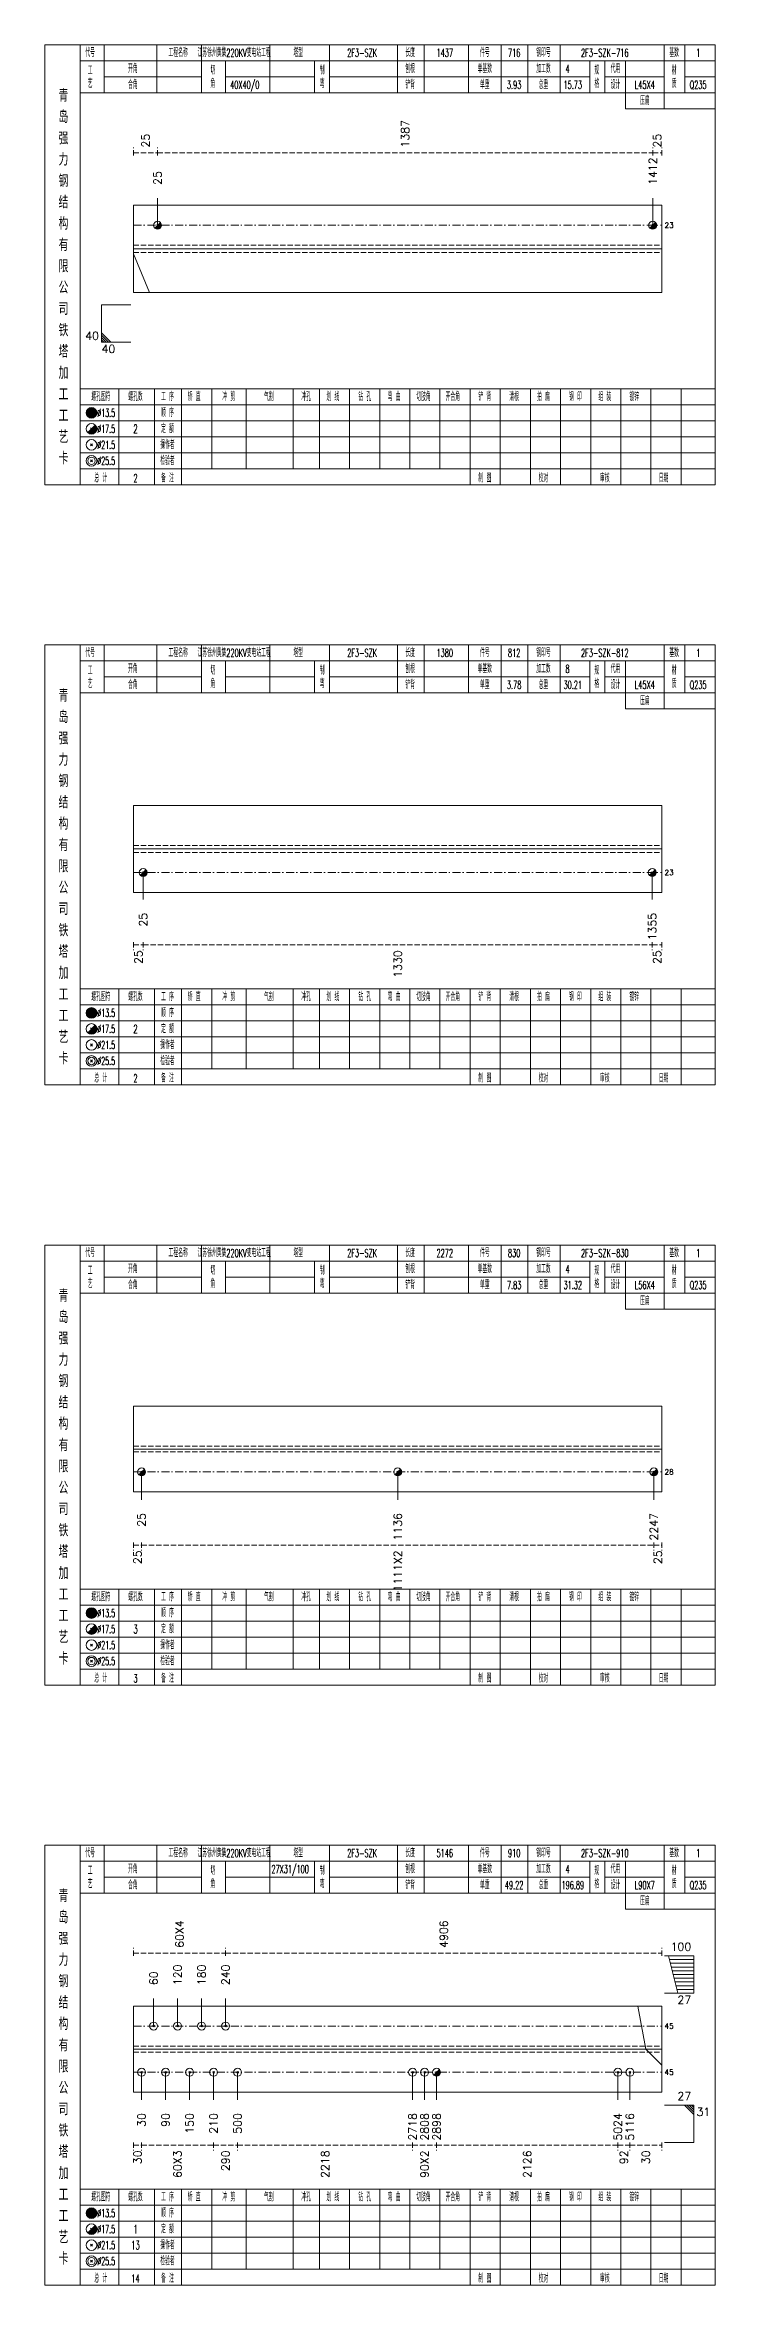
# Model space of a CAD drawing. Extents: x 0 to 4623, y -1159 to 4890.
# Drawn here: x 1246 to 1497, y 900 to 1740 of the extents above; entities that cross this region are included whole.
import ezdxf
from ezdxf.enums import TextEntityAlignment as Align

# ---------------------------------------------------------------- set-up
doc = ezdxf.new("R2010")
doc.units = 0
doc.header["$MEASUREMENT"] = 0
doc.linetypes.add('一点画线', pattern=[5.2, 3, -1, 0.2, -1])
doc.linetypes.add('虚线', pattern=[2.75, 2, -0.75])
doc.layers.get('0').update_dxf_attribs({"linetype": 'CONTINUOUS', "lineweight": 25})
for name, color, linetype, lineweight in [('1', 7, 'CONTINUOUS', 25), ('4', 7, 'CONTINUOUS', 25), ('5', 7, 'CONTINUOUS', 25)]:
    doc.layers.add(name, color=color, linetype=linetype, lineweight=lineweight)
doc.styles.get("Standard").update_dxf_attribs({"font": 'simplex.shx', "width": 0.7, "height": 3, "bigfont": 'gbhzfs.shx'})

# ---------------------------------------------------------------- blocks, each defined once
blk = doc.blocks.new('孔21.5')
at = {"layer": '5', "color": 7, "linetype": 'Continuous', "lineweight": 13}
for p, q in [((-0.2, -0.2), (0.2, 0.2)), ((-0.2, 0.2), (0.2, -0.2))]:
    blk.add_line(p, q, dxfattribs=at)
blk.add_circle((0, 0), 1, dxfattribs=at)
blk = doc.blocks.new('孔17.5')
at = {"layer": '5', "color": 7, "linetype": 'Continuous', "lineweight": 13}
for p, q in [((-0.707, -0.707), (0.707, 0.707)), ((-0.2, 0.2), (0.2, -0.2))]:
    blk.add_line(p, q, dxfattribs=at)
blk.add_circle((0, 0), 1, dxfattribs=at)
for radius in [0.9, 0.8, 0.7, 0.6, 0.5, 0.4, 0.3, 0.2, 0.1]:
    blk.add_arc((0, 0), radius, 225, 45, dxfattribs=at)

msp = doc.modelspace()

# ---------------------------------------------------------------- linework, layer by layer
at = {"color": 8, "linetype": '虚线', "lineweight": 9}
for p, q in [((1278.9, 1698.5), (1278.9, 1701.5)), ((1278.9, 1699.5), (1287.9, 1699.5)), ((1287.9, 1698.5), (1287.9, 1701.5)), ((1287.9, 1698.5), (1287.9, 1701.5)), ((1287.9, 1699.5), (1473.554, 1699.5)), ((1473.554, 1698.5), (1473.554, 1701.5)), ((1473.554, 1698.5), (1473.554, 1701.5)), ((1473.554, 1699.5), (1477, 1699.5)), ((1477, 1698.5), (1477, 1701.5)), ((1278.9, 1403.5), (1278.9, 1400.5)), ((1282.489, 1403.5), (1282.489, 1400.5)), ((1282.489, 1403.5), (1282.489, 1400.5)), ((1473.411, 1403.5), (1473.411, 1400.5)), ((1473.411, 1403.5), (1473.411, 1400.5)), ((1477, 1403.5), (1477, 1400.5)), ((1278.9, 1402.5), (1282.489, 1402.5)), ((1282.489, 1402.5), (1473.411, 1402.5)), ((1473.411, 1402.5), (1477, 1402.5)), ((1278.9, 1178.5), (1278.9, 1175.5)), ((1278.9, 1177.5), (1281.9, 1177.5)), ((1281.9, 1178.5), (1281.9, 1175.5)), ((1281.9, 1178.5), (1281.9, 1175.5)), ((1281.9, 1177.5), (1474, 1177.5)), ((1474, 1178.5), (1474, 1175.5)), ((1474, 1178.5), (1474, 1175.5)), ((1474, 1177.5), (1477, 1177.5)), ((1477, 1178.5), (1477, 1175.5)), ((1278.9, 1023.5), (1278.9, 1026.5)), ((1313.4, 1023.5), (1313.4, 1026.5)), ((1313.4, 1023.5), (1313.4, 1026.5)), ((1477, 1023.5), (1477, 1026.5)), ((1278.9, 1024.5), (1313.4, 1024.5)), ((1313.4, 1024.5), (1477, 1024.5)), ((1278.9, 953.5), (1278.9, 950.5)), ((1278.9, 952.5), (1281.9, 952.5)), ((1281.9, 953.5), (1281.9, 950.5)), ((1281.9, 953.5), (1281.9, 950.5)), ((1281.9, 952.5), (1308.9, 952.5)), ((1308.9, 953.5), (1308.9, 950.5)), ((1308.9, 953.5), (1308.9, 950.5)), ((1308.9, 952.5), (1317.9, 952.5)), ((1317.9, 953.5), (1317.9, 950.5)), ((1317.9, 953.5), (1317.9, 950.5)), ((1317.9, 952.5), (1383.532, 952.5)), ((1383.532, 953.5), (1383.532, 950.5)), ((1383.532, 953.5), (1383.532, 950.5)), ((1383.532, 952.5), (1392.532, 952.5)), ((1392.532, 953.5), (1392.532, 950.5)), ((1392.532, 953.5), (1392.532, 950.5)), ((1392.532, 952.5), (1460.5, 952.5)), ((1460.5, 953.5), (1460.5, 950.5)), ((1460.5, 953.5), (1460.5, 950.5)), ((1460.5, 952.5), (1465, 952.5)), ((1465, 953.5), (1465, 950.5)), ((1465, 953.5), (1465, 950.5)), ((1465, 952.5), (1477, 952.5)), ((1477, 953.5), (1477, 950.5))]:
    msp.add_line(p, q, dxfattribs=at)
at = {"color": 7, "linetype": 'Continuous', "lineweight": 13}
for p, q in [((1287.9, 1672.333), (1287.9, 1682.5)), ((1473.554, 1672.333), (1473.554, 1682.5)), ((1278.9, 1661.685), (1284.9, 1647.167)), ((1266.9, 1642.5), (1277.9, 1642.5)), ((1266.9, 1642.5), (1266.9, 1628.5)), ((1270.4, 1628.5), (1266.9, 1632)), ((1269.525, 1628.5), (1266.9, 1631.125)), ((1268.65, 1628.5), (1266.9, 1630.25)), ((1267.775, 1628.5), (1266.9, 1629.375)), ((1266.9, 1628.5), (1277.9, 1628.5)), ((1282.489, 1429.667), (1282.489, 1419.5)), ((1473.411, 1429.667), (1473.411, 1419.5)), ((1281.9, 1204.929), (1281.9, 1194.5)), ((1377.95, 1204.929), (1377.95, 1194.5)), ((1474, 1204.929), (1474, 1194.5)), ((1489, 1023.5), (1478, 1023.5)), ((1483, 1009.5), (1479.5, 1023.5)), ((1489, 1022.1), (1479.85, 1022.1)), ((1489, 1020.7), (1480.2, 1020.7)), ((1489, 1019.3), (1480.55, 1019.3)), ((1489, 1017.9), (1480.9, 1017.9)), ((1489, 1016.5), (1481.25, 1016.5)), ((1489, 1009.5), (1489, 1023.5)), ((1489, 1009.5), (1478, 1009.5)), ((1489, 1015.1), (1481.6, 1015.1)), ((1489, 1013.7), (1481.95, 1013.7)), ((1489, 1012.3), (1482.3, 1012.3)), ((1489, 1010.9), (1482.65, 1010.9)), ((1286.4, 997.167), (1286.4, 1007.5)), ((1295.4, 997.167), (1295.4, 1007.5)), ((1304.4, 997.167), (1304.4, 1007.5)), ((1313.4, 997.167), (1313.4, 1007.5)), ((1471, 988.5), (1468, 1004.667)), ((1477, 982.5), (1471, 988.5)), ((1281.9, 979.833), (1281.9, 969.5)), ((1290.9, 979.833), (1290.9, 969.5)), ((1299.9, 979.833), (1299.9, 969.5)), ((1308.9, 979.833), (1308.9, 969.5)), ((1317.9, 979.833), (1317.9, 969.5)), ((1383.532, 979.833), (1383.532, 969.5)), ((1388.032, 979.833), (1388.032, 969.5)), ((1392.532, 979.833), (1392.532, 969.5)), ((1460.5, 979.833), (1460.5, 969.5)), ((1465, 979.833), (1465, 969.5)), ((1489, 967.5), (1478, 967.5)), ((1485.5, 967.5), (1489, 964)), ((1486.375, 967.5), (1489, 964.875)), ((1487.25, 967.5), (1489, 965.75)), ((1488.125, 967.5), (1489, 966.625)), ((1489, 967.5), (1489, 953.5)), ((1489, 953.5), (1478, 953.5))]:
    msp.add_line(p, q, dxfattribs=at)
at = {"color": 7, "linetype": 'Continuous', "lineweight": 18}
for p, q in [((1278.9, 1679.833), (1278.9, 1647.167)), ((1278.9, 1679.833), (1477, 1679.833)), ((1477, 1679.833), (1477, 1647.167)), ((1278.9, 1663.5), (1477, 1663.5)), ((1278.9, 1454.833), (1278.9, 1422.167)), ((1278.9, 1454.833), (1477, 1454.833)), ((1477, 1454.833), (1477, 1422.167)), ((1278.9, 1438.5), (1477, 1438.5)), ((1278.9, 1229.571), (1278.9, 1197.429)), ((1278.9, 1229.571), (1477, 1229.571)), ((1477, 1229.571), (1477, 1197.429)), ((1278.9, 1213.5), (1477, 1213.5)), ((1278.9, 1004.667), (1278.9, 972.333)), ((1278.9, 1004.667), (1477, 1004.667)), ((1477, 1004.667), (1477, 972.333)), ((1278.9, 988.5), (1477, 988.5))]:
    msp.add_line(p, q, dxfattribs=at)
at = {"color": 3, "linetype": '一点画线', "lineweight": 13}
for p, q in [((1278.9, 1672.333), (1477, 1672.333)), ((1278.9, 1429.667), (1477, 1429.667)), ((1278.9, 1204.929), (1477, 1204.929)), ((1278.9, 997.167), (1477, 997.167)), ((1278.9, 979.833), (1477, 979.833))]:
    msp.add_line(p, q, dxfattribs=at)
at = {"color": 1, "linetype": '虚线', "lineweight": 18}
for p, q in [((1278.9, 1664.833), (1477, 1664.833)), ((1278.9, 1662.167), (1477, 1662.167)), ((1278.9, 1439.833), (1477, 1439.833)), ((1278.9, 1437.167), (1477, 1437.167)), ((1278.9, 1214.571), (1477, 1214.571)), ((1278.9, 1212.429), (1477, 1212.429)), ((1278.9, 989.667), (1477, 989.667)), ((1278.9, 987.333), (1477, 987.333))]:
    msp.add_line(p, q, dxfattribs=at)
at = {"layer": '1', "color": 7, "linetype": 'Continuous', "lineweight": 18}
for p, q in [((1278.9, 1647.167), (1477, 1647.167)), ((1278.9, 1422.167), (1477, 1422.167)), ((1278.9, 1197.429), (1477, 1197.429)), ((1278.9, 972.333), (1477, 972.333))]:
    msp.add_line(p, q, dxfattribs=at)
at = {"layer": '4', "color": 1, "linetype": 'Continuous', "lineweight": 18}
for p, q in [((1258.9, 1575), (1258.9, 1740)), ((1267.8, 1722), (1267.8, 1740)), ((1287.6, 1722), (1287.6, 1740)), ((1304.4, 1722), (1304.4, 1740)), ((1330, 1722), (1330, 1740)), ((1352.3, 1722), (1352.3, 1740)), ((1377.8, 1722), (1377.8, 1740)), ((1387.8, 1722), (1387.8, 1740)), ((1404.5, 1722), (1404.5, 1740)), ((1416.7, 1722), (1416.7, 1740)), ((1426.7, 1722), (1426.7, 1740)), ((1438.9, 1722), (1438.9, 1740)), ((1477.8, 1716), (1477.8, 1740)), ((1485.6, 1722), (1485.6, 1740)), ((1258.9, 1734), (1497, 1734)), ((1313.4, 1722), (1313.4, 1734)), ((1346.7, 1722), (1346.7, 1734)), ((1450, 1722), (1450, 1734)), ((1455.6, 1722), (1455.6, 1734)), ((1463.4, 1716), (1463.4, 1734)), ((1258.9, 1722), (1497, 1722)), ((1267.8, 1728), (1304.4, 1728)), ((1313.4, 1728), (1346.7, 1728)), ((1352.3, 1728), (1450, 1728)), ((1455.6, 1728), (1477.8, 1728)), ((1485.6, 1728), (1497, 1728)), ((1463.4, 1716), (1497, 1716)), ((1258.9, 1611), (1497, 1611)), ((1258.9, 1605), (1497, 1605)), ((1273.4, 1575), (1273.4, 1611)), ((1286.7, 1575), (1286.7, 1611)), ((1296.8, 1575), (1296.8, 1611)), ((1308.2, 1581), (1308.2, 1611)), ((1321.1, 1581), (1321.1, 1611)), ((1338.7, 1581), (1338.7, 1611)), ((1348.6, 1581), (1348.6, 1611)), ((1359.9, 1581), (1359.9, 1611)), ((1371.2, 1581), (1371.2, 1611)), ((1382.5, 1581), (1382.5, 1611)), ((1393.7, 1581), (1393.7, 1611)), ((1405.1, 1581), (1405.1, 1611)), ((1416.4, 1581), (1416.4, 1611)), ((1427.7, 1581), (1427.7, 1611)), ((1439, 1581), (1439, 1611)), ((1450.3, 1581), (1450.3, 1611)), ((1461.6, 1581), (1461.6, 1611)), ((1472.9, 1581), (1472.9, 1611)), ((1484.2, 1581), (1484.2, 1611)), ((1258.9, 1599), (1497, 1599)), ((1258.9, 1593), (1497, 1593)), ((1258.9, 1587), (1497, 1587)), ((1258.9, 1581), (1497, 1581)), ((1405.1, 1575), (1405.1, 1581)), ((1416.4, 1575), (1416.4, 1581)), ((1427.7, 1575), (1427.7, 1581)), ((1439, 1575), (1439, 1581)), ((1450.3, 1575), (1450.3, 1581)), ((1461.6, 1575), (1461.6, 1581)), ((1472.9, 1575), (1472.9, 1581)), ((1484.2, 1575), (1484.2, 1581)), ((1258.9, 1350), (1258.9, 1515)), ((1267.8, 1497), (1267.8, 1515)), ((1287.6, 1497), (1287.6, 1515)), ((1304.4, 1497), (1304.4, 1515)), ((1330, 1497), (1330, 1515)), ((1352.3, 1497), (1352.3, 1515)), ((1377.8, 1497), (1377.8, 1515)), ((1387.8, 1497), (1387.8, 1515)), ((1404.5, 1497), (1404.5, 1515)), ((1416.7, 1497), (1416.7, 1515)), ((1426.7, 1497), (1426.7, 1515)), ((1438.9, 1497), (1438.9, 1515)), ((1477.8, 1491), (1477.8, 1515)), ((1485.6, 1497), (1485.6, 1515)), ((1258.9, 1509), (1497, 1509)), ((1313.4, 1497), (1313.4, 1509)), ((1346.7, 1497), (1346.7, 1509)), ((1450, 1497), (1450, 1509)), ((1455.6, 1497), (1455.6, 1509)), ((1463.4, 1491), (1463.4, 1509)), ((1258.9, 1497), (1497, 1497)), ((1267.8, 1503), (1304.4, 1503)), ((1313.4, 1503), (1346.7, 1503)), ((1352.3, 1503), (1450, 1503)), ((1455.6, 1503), (1477.8, 1503)), ((1485.6, 1503), (1497, 1503)), ((1463.4, 1491), (1497, 1491)), ((1258.9, 1386), (1497, 1386)), ((1273.4, 1350), (1273.4, 1386)), ((1286.7, 1350), (1286.7, 1386)), ((1296.8, 1350), (1296.8, 1386)), ((1308.2, 1356), (1308.2, 1386)), ((1321.1, 1356), (1321.1, 1386)), ((1338.7, 1356), (1338.7, 1386)), ((1348.6, 1356), (1348.6, 1386)), ((1359.9, 1356), (1359.9, 1386)), ((1371.2, 1356), (1371.2, 1386)), ((1382.5, 1356), (1382.5, 1386)), ((1393.7, 1356), (1393.7, 1386)), ((1405.1, 1356), (1405.1, 1386)), ((1416.4, 1356), (1416.4, 1386)), ((1427.7, 1356), (1427.7, 1386)), ((1439, 1356), (1439, 1386)), ((1450.3, 1356), (1450.3, 1386)), ((1461.6, 1356), (1461.6, 1386)), ((1472.9, 1356), (1472.9, 1386)), ((1484.2, 1356), (1484.2, 1386)), ((1258.9, 1380), (1497, 1380)), ((1258.9, 1374), (1497, 1374)), ((1258.9, 1368), (1497, 1368)), ((1258.9, 1362), (1497, 1362)), ((1258.9, 1356), (1497, 1356)), ((1405.1, 1350), (1405.1, 1356)), ((1416.4, 1350), (1416.4, 1356)), ((1427.7, 1350), (1427.7, 1356)), ((1439, 1350), (1439, 1356)), ((1450.3, 1350), (1450.3, 1356)), ((1461.6, 1350), (1461.6, 1356)), ((1472.9, 1350), (1472.9, 1356)), ((1484.2, 1350), (1484.2, 1356)), ((1258.9, 1125), (1258.9, 1290)), ((1267.8, 1272), (1267.8, 1290)), ((1287.6, 1272), (1287.6, 1290)), ((1304.4, 1272), (1304.4, 1290)), ((1330, 1272), (1330, 1290)), ((1352.3, 1272), (1352.3, 1290)), ((1377.8, 1272), (1377.8, 1290)), ((1387.8, 1272), (1387.8, 1290)), ((1404.5, 1272), (1404.5, 1290)), ((1416.7, 1272), (1416.7, 1290)), ((1426.7, 1272), (1426.7, 1290)), ((1438.9, 1272), (1438.9, 1290)), ((1477.8, 1266), (1477.8, 1290)), ((1485.6, 1272), (1485.6, 1290)), ((1258.9, 1284), (1497, 1284)), ((1267.8, 1278), (1304.4, 1278)), ((1313.4, 1272), (1313.4, 1284)), ((1313.4, 1278), (1346.7, 1278)), ((1346.7, 1272), (1346.7, 1284)), ((1352.3, 1278), (1450, 1278)), ((1450, 1272), (1450, 1284)), ((1455.6, 1272), (1455.6, 1284)), ((1455.6, 1278), (1477.8, 1278)), ((1463.4, 1266), (1463.4, 1284)), ((1485.6, 1278), (1497, 1278)), ((1258.9, 1272), (1497, 1272)), ((1463.4, 1266), (1497, 1266)), ((1258.9, 1161), (1497, 1161)), ((1273.4, 1125), (1273.4, 1161)), ((1286.7, 1125), (1286.7, 1161)), ((1296.8, 1125), (1296.8, 1161)), ((1308.2, 1131), (1308.2, 1161)), ((1321.1, 1131), (1321.1, 1161)), ((1338.7, 1131), (1338.7, 1161)), ((1348.6, 1131), (1348.6, 1161)), ((1359.9, 1131), (1359.9, 1161)), ((1371.2, 1131), (1371.2, 1161)), ((1382.5, 1131), (1382.5, 1161)), ((1393.7, 1131), (1393.7, 1161)), ((1405.1, 1131), (1405.1, 1161)), ((1416.4, 1131), (1416.4, 1161)), ((1427.7, 1131), (1427.7, 1161)), ((1439, 1131), (1439, 1161)), ((1450.3, 1131), (1450.3, 1161)), ((1461.6, 1131), (1461.6, 1161)), ((1472.9, 1131), (1472.9, 1161)), ((1484.2, 1131), (1484.2, 1161)), ((1258.9, 1155), (1497, 1155)), ((1258.9, 1149), (1497, 1149)), ((1258.9, 1143), (1497, 1143)), ((1258.9, 1137), (1497, 1137)), ((1258.9, 1131), (1497, 1131)), ((1405.1, 1125), (1405.1, 1131)), ((1416.4, 1125), (1416.4, 1131)), ((1427.7, 1125), (1427.7, 1131)), ((1439, 1125), (1439, 1131)), ((1450.3, 1125), (1450.3, 1131)), ((1461.6, 1125), (1461.6, 1131)), ((1472.9, 1125), (1472.9, 1131)), ((1484.2, 1125), (1484.2, 1131)), ((1258.9, 900), (1258.9, 1065)), ((1258.9, 1059), (1497, 1059)), ((1267.8, 1047), (1267.8, 1065)), ((1287.6, 1047), (1287.6, 1065)), ((1304.4, 1047), (1304.4, 1065)), ((1313.4, 1047), (1313.4, 1059)), ((1330, 1047), (1330, 1065)), ((1346.7, 1047), (1346.7, 1059)), ((1352.3, 1047), (1352.3, 1065)), ((1377.8, 1047), (1377.8, 1065)), ((1387.8, 1047), (1387.8, 1065)), ((1404.5, 1047), (1404.5, 1065)), ((1416.7, 1047), (1416.7, 1065)), ((1426.7, 1047), (1426.7, 1065)), ((1438.9, 1047), (1438.9, 1065)), ((1450, 1047), (1450, 1059)), ((1455.6, 1047), (1455.6, 1059)), ((1463.4, 1041), (1463.4, 1059)), ((1477.8, 1041), (1477.8, 1065)), ((1485.6, 1047), (1485.6, 1065)), ((1267.8, 1053), (1304.4, 1053)), ((1313.4, 1053), (1346.7, 1053)), ((1352.3, 1053), (1450, 1053)), ((1455.6, 1053), (1477.8, 1053)), ((1485.6, 1053), (1497, 1053)), ((1258.9, 1047), (1497, 1047)), ((1463.4, 1041), (1497, 1041)), ((1258.9, 936), (1497, 936)), ((1273.4, 900), (1273.4, 936)), ((1286.7, 900), (1286.7, 936)), ((1296.8, 900), (1296.8, 936)), ((1308.2, 906), (1308.2, 936)), ((1321.1, 906), (1321.1, 936)), ((1338.7, 906), (1338.7, 936)), ((1348.6, 906), (1348.6, 936)), ((1359.9, 906), (1359.9, 936)), ((1371.2, 906), (1371.2, 936)), ((1382.5, 906), (1382.5, 936)), ((1393.7, 906), (1393.7, 936)), ((1405.1, 906), (1405.1, 936)), ((1416.4, 906), (1416.4, 936)), ((1427.7, 906), (1427.7, 936)), ((1439, 906), (1439, 936)), ((1450.3, 906), (1450.3, 936)), ((1461.6, 906), (1461.6, 936)), ((1472.9, 906), (1472.9, 936)), ((1484.2, 906), (1484.2, 936)), ((1258.9, 930), (1497, 930)), ((1258.9, 924), (1497, 924)), ((1258.9, 918), (1497, 918)), ((1258.9, 912), (1497, 912)), ((1258.9, 906), (1497, 906)), ((1405.1, 900), (1405.1, 906)), ((1416.4, 900), (1416.4, 906)), ((1427.7, 900), (1427.7, 906)), ((1439, 900), (1439, 906)), ((1450.3, 900), (1450.3, 906)), ((1461.6, 900), (1461.6, 906)), ((1472.9, 900), (1472.9, 906)), ((1484.2, 900), (1484.2, 906))]:
    msp.add_line(p, q, dxfattribs=at)
at = {"layer": '4', "color": 7, "linetype": 'Continuous', "lineweight": 13}
for p, q in [((1261.686, 1594.586), (1264.514, 1597.414)), ((1262.7, 1596.4), (1263.5, 1595.6)), ((1262.9, 1601.8), (1263.3, 1602.2)), ((1263.3, 1601.8), (1262.9, 1602.2)), ((1262.7, 1589.6), (1263.5, 1590.4)), ((1262.7, 1590.4), (1263.5, 1589.6)), ((1262.7, 1583.6), (1263.5, 1584.4)), ((1262.7, 1584.4), (1263.5, 1583.6)), ((1261.686, 1369.586), (1264.514, 1372.414)), ((1262.7, 1371.4), (1263.5, 1370.6)), ((1262.9, 1376.8), (1263.3, 1377.2)), ((1263.3, 1376.8), (1262.9, 1377.2)), ((1262.7, 1364.6), (1263.5, 1365.4)), ((1262.7, 1365.4), (1263.5, 1364.6)), ((1262.7, 1358.6), (1263.5, 1359.4)), ((1262.7, 1359.4), (1263.5, 1358.6)), ((1262.9, 1151.8), (1263.3, 1152.2)), ((1263.3, 1151.8), (1262.9, 1152.2)), ((1261.686, 1144.586), (1264.514, 1147.414)), ((1262.7, 1146.4), (1263.5, 1145.6)), ((1262.7, 1139.6), (1263.5, 1140.4)), ((1262.7, 1140.4), (1263.5, 1139.6)), ((1262.7, 1133.6), (1263.5, 1134.4)), ((1262.7, 1134.4), (1263.5, 1133.6)), ((1262.9, 926.8), (1263.3, 927.2)), ((1263.3, 926.8), (1262.9, 927.2)), ((1261.686, 919.586), (1264.514, 922.414)), ((1262.7, 921.4), (1263.5, 920.6)), ((1262.7, 914.6), (1263.5, 915.4)), ((1262.7, 915.4), (1263.5, 914.6)), ((1262.7, 908.6), (1263.5, 909.4)), ((1262.7, 909.4), (1263.5, 908.6))]:
    msp.add_line(p, q, dxfattribs=at)
at = {"layer": '4', "color": 1, "linetype": 'Continuous', "lineweight": 18}
for points in [[(1245.6, 1740), (1245.6, 1575), (1497, 1575), (1497, 1740)], [(1245.6, 1515), (1245.6, 1350), (1497, 1350), (1497, 1515)], [(1245.6, 1290), (1245.6, 1125), (1497, 1125), (1497, 1290)], [(1245.6, 1065), (1245.6, 900), (1497, 900), (1497, 1065)]]:
    msp.add_lwpolyline(points, close=True, dxfattribs=at)
at = {"layer": '4', "color": 7, "linetype": 'Continuous', "lineweight": 13}
for centre, radius in [((1263.1, 1602), 2), ((1263.1, 1596), 2), ((1263.1, 1602), 1.8), ((1263.1, 1602), 1.6), ((1263.1, 1602), 1.4), ((1263.1, 1602), 1.2), ((1263.1, 1602), 1), ((1263.1, 1602), 0.8), ((1263.1, 1602), 0.6), ((1263.1, 1602), 0.4), ((1263.1, 1602), 0.2), ((1263.1, 1590), 2), ((1263.1, 1584), 2), ((1263.1, 1584), 1.4), ((1263.1, 1377), 2), ((1263.1, 1377), 1.8), ((1263.1, 1377), 1.6), ((1263.1, 1377), 1.4), ((1263.1, 1377), 1.2), ((1263.1, 1377), 1), ((1263.1, 1377), 0.8), ((1263.1, 1371), 2), ((1263.1, 1377), 0.6), ((1263.1, 1377), 0.4), ((1263.1, 1377), 0.2), ((1263.1, 1365), 2), ((1263.1, 1359), 2), ((1263.1, 1359), 1.4), ((1263.1, 1152), 2), ((1263.1, 1152), 1.8), ((1263.1, 1152), 1.6), ((1263.1, 1152), 1.4), ((1263.1, 1152), 1.2), ((1263.1, 1152), 1), ((1263.1, 1152), 0.8), ((1263.1, 1152), 0.6), ((1263.1, 1152), 0.4), ((1263.1, 1152), 0.2), ((1263.1, 1146), 2), ((1263.1, 1140), 2), ((1263.1, 1134), 2), ((1263.1, 1134), 1.4), ((1263.1, 927), 2), ((1263.1, 927), 1.8), ((1263.1, 927), 1.6), ((1263.1, 927), 1.4), ((1263.1, 927), 1.2), ((1263.1, 927), 1), ((1263.1, 927), 0.8), ((1263.1, 927), 0.6), ((1263.1, 927), 0.4), ((1263.1, 927), 0.2), ((1263.1, 921), 2), ((1263.1, 915), 2), ((1263.1, 909), 2), ((1263.1, 909), 1.4)]:
    msp.add_circle(centre, radius, dxfattribs=at)
for centre, radius in [((1263.1, 1596), 1.8), ((1263.1, 1596), 1.6), ((1263.1, 1596), 1.4), ((1263.1, 1596), 1.2), ((1263.1, 1596), 1), ((1263.1, 1596), 0.8), ((1263.1, 1596), 0.6), ((1263.1, 1596), 0.4), ((1263.1, 1596), 0.2), ((1263.1, 1371), 1.8), ((1263.1, 1371), 1.6), ((1263.1, 1371), 1.4), ((1263.1, 1371), 1.2), ((1263.1, 1371), 1), ((1263.1, 1371), 0.8), ((1263.1, 1371), 0.6), ((1263.1, 1371), 0.4), ((1263.1, 1371), 0.2), ((1263.1, 1146), 1.8), ((1263.1, 1146), 1.6), ((1263.1, 1146), 1.4), ((1263.1, 1146), 1.2), ((1263.1, 1146), 1), ((1263.1, 1146), 0.8), ((1263.1, 1146), 0.6), ((1263.1, 1146), 0.4), ((1263.1, 1146), 0.2), ((1263.1, 921), 1.8), ((1263.1, 921), 1.6), ((1263.1, 921), 1.4), ((1263.1, 921), 1.2), ((1263.1, 921), 1), ((1263.1, 921), 0.8), ((1263.1, 921), 0.6), ((1263.1, 921), 0.4), ((1263.1, 921), 0.2)]:
    msp.add_arc(centre, radius, 225, 45, dxfattribs=at)

# ---------------------------------------------------------------- block references
at = {"color": 7, "linetype": 'Continuous', "lineweight": 13, "xscale": 1.5, "yscale": 1.5, "zscale": 1.5}
for name, p in [('孔17.5', (1287.9, 1672.333)), ('孔17.5', (1473.554, 1672.333)), ('孔21.5', (1286.4, 997.167)), ('孔21.5', (1295.4, 997.167)), ('孔21.5', (1304.4, 997.167)), ('孔21.5', (1313.4, 997.167))]:
    msp.add_blockref(name, p, dxfattribs=at)
at = {"layer": '1', "color": 7, "linetype": 'Continuous', "lineweight": 13, "xscale": 1.5, "yscale": 1.5, "zscale": 1.5}
for name, p in [('孔17.5', (1282.489, 1429.667)), ('孔17.5', (1473.411, 1429.667)), ('孔17.5', (1281.9, 1204.929)), ('孔17.5', (1377.95, 1204.929)), ('孔17.5', (1474, 1204.929)), ('孔21.5', (1281.9, 979.833)), ('孔21.5', (1290.9, 979.833)), ('孔21.5', (1299.9, 979.833)), ('孔21.5', (1308.9, 979.833)), ('孔21.5', (1317.9, 979.833)), ('孔21.5', (1383.532, 979.833)), ('孔21.5', (1388.032, 979.833)), ('孔17.5', (1392.532, 979.833)), ('孔21.5', (1460.5, 979.833)), ('孔21.5', (1465, 979.833))]:
    msp.add_blockref(name, p, dxfattribs=at)

# ---------------------------------------------------------------- texts
at = {"color": 8, "linetype": 'Continuous', "lineweight": 9}
for s, p in [('25', (1283.4, 1701.5)), ('1387', (1380.727, 1701.5)), ('25', (1475.277, 1701.5)), ('60X4', (1296.15, 1026.5)), ('4906', (1395.2, 1026.5))]:
    msp.add_text(s, height=3, rotation=90, dxfattribs=at).set_placement(p, align=Align.MIDDLE_LEFT)
at = {"color": 7, "linetype": 'Continuous', "lineweight": 13}
for s, p in [('1412', (1473.554, 1687.5)), ('25', (1287.9, 1687.5)), ('60', (1286.4, 1012.5)), ('120', (1295.4, 1012.5)), ('180', (1304.4, 1012.5)), ('240', (1313.4, 1012.5))]:
    msp.add_text(s, height=3, rotation=90, dxfattribs=at).set_placement(p, align=Align.MIDDLE_LEFT)
for s, p in [('23', (1478, 1672.333)), ('23', (1478, 1429.667)), ('28', (1478, 1204.929)), ('45', (1478, 997.167)), ('45', (1478, 979.833))]:
    msp.add_text(s, height=2, dxfattribs=at).set_placement(p, align=Align.MIDDLE_LEFT)
for s, p in [('40', (1265.9, 1628.5)), ('100', (1488, 1024.5)), ('27', (1488, 968.5))]:
    msp.add_text(s, height=3, dxfattribs=at).set_placement(p, align=Align.BOTTOM_RIGHT)
for s, p in [('40', (1266.9, 1627.5)), ('31', (1490, 966.5))]:
    msp.add_text(s, height=3, dxfattribs=at).set_placement(p, align=Align.TOP_LEFT)
at = {"color": 8, "linetype": 'Continuous', "lineweight": 9}
for s, p in [('25', (1280.694, 1400.5)), ('1330', (1377.95, 1400.5)), ('25', (1475.206, 1400.5)), ('25', (1280.4, 1175.5)), ('1111X2', (1377.95, 1175.5)), ('25', (1475.5, 1175.5)), ('30', (1280.4, 950.5)), ('60X3', (1295.4, 950.5)), ('290', (1313.4, 950.5)), ('2218', (1350.716, 950.5)), ('90X2', (1388.032, 950.5)), ('2126', (1426.516, 950.5)), ('92', (1462.75, 950.5)), ('30', (1471, 950.5))]:
    msp.add_text(s, height=3, rotation=90, dxfattribs=at).set_placement(p, align=Align.MIDDLE_RIGHT)
at = {"color": 7, "linetype": 'Continuous', "lineweight": 13}
msp.add_text('27', height=3, dxfattribs=at).set_placement((1488, 1008.5), align=Align.TOP_RIGHT)
at = {"layer": '1', "color": 7, "linetype": 'Continuous', "lineweight": 13}
for s, p in [('25', (1282.489, 1414.5)), ('1355', (1473.411, 1414.5)), ('25', (1281.9, 1189.5)), ('1136', (1377.95, 1189.5)), ('2247', (1474, 1189.5)), ('30', (1281.9, 964.5)), ('90', (1290.9, 964.5)), ('150', (1299.9, 964.5)), ('210', (1308.9, 964.5)), ('500', (1317.9, 964.5)), ('2718', (1383.532, 964.5)), ('2808', (1388.032, 964.5)), ('2898', (1392.532, 964.5)), ('5024', (1460.5, 964.5)), ('5116', (1465, 964.5))]:
    msp.add_text(s, height=3, rotation=90, dxfattribs=at).set_placement(p, align=Align.MIDDLE_RIGHT)
at = {"layer": '4', "color": 1, "linetype": 'Continuous', "lineweight": 13}
for s, height, width, p in [('工程名称', 3, 0.6, (1295.6, 1737)), ('江苏徐州黄集220KV变电站工程', 3, 0.6, (1316.6, 1737)), ('塔型', 3, 0.6, (1340.6, 1737)), ('长度', 3, 0.6, (1382.6, 1737)), ('钢印号', 3, 0.6, (1432.6, 1737)), ('基数', 3, 0.6, (1481.6, 1737)), ('代号', 3, 0.6, (1262.6, 1737)), ('工', 3, 0.6, (1262.6, 1730.4)), ('开角', 3, 0.6, (1278.6, 1731)), ('切', 3, 0.6, (1308.6, 1730.4)), ('制', 3, 0.6, (1349.6, 1730.4)), ('2F3-SZK', 3, 0.6, (1364.6, 1737)), ('刨根', 3, 0.6, (1382.6, 1731)), ('1437', 3, 0.6, (1395.6, 1737)), ('单基数', 3, 0.6, (1410.6, 1731)), ('件号', 3, 0.6, (1410.6, 1737)), ('716', 3, 0.6, (1421.6, 1737)), ('加工数', 3, 0.6, (1432.6, 1731)), ('4', 3, 0.6, (1441.6, 1731)), ('2F3-SZK-716', 3, 0.6, (1455.6, 1737)), ('规', 3, 0.6, (1452.6, 1730.4)), ('代用', 3, 0.6, (1459.6, 1731)), ('材', 3, 0.6, (1481.6, 1730.4)), ('1', 3, 0.6, (1490.6, 1737)), ('青', 4.6, 0.8, (1252.6, 1721)), ('艺', 3, 0.6, (1262.6, 1725.4)), ('合角', 3, 0.6, (1278.6, 1725)), ('角', 3, 0.6, (1308.6, 1725.4)), ('40X40/0', 3, 0.6, (1320.6, 1725)), ('弯', 3, 0.6, (1349.6, 1725.4)), ('铲背', 3, 0.6, (1382.6, 1725)), ('单重', 3, 0.6, (1410.6, 1725)), ('3.93', 3, 0.6, (1421.6, 1725)), ('总重', 3, 0.6, (1432.6, 1725)), ('15.73', 3, 0.6, (1443.6, 1725)), ('格', 3, 0.6, (1452.6, 1725.4)), ('设计', 3, 0.6, (1459.6, 1725)), ('L45X4', 3, 0.6, (1470.6, 1725)), ('质', 3, 0.6, (1481.6, 1725.4)), ('Q235', 3, 0.6, (1490.6, 1725)), ('岛', 4.6, 0.8, (1252.6, 1713)), ('压扁', 3, 0.6, (1470.6, 1719)), ('强', 4.6, 0.8, (1252.6, 1705)), ('力', 4.6, 0.8, (1252.6, 1697)), ('钢', 4.6, 0.8, (1252.6, 1689)), ('结', 4.6, 0.8, (1252.6, 1681)), ('构', 4.6, 0.8, (1252.6, 1673)), ('有', 4.6, 0.8, (1252.6, 1665)), ('限', 4.6, 0.8, (1252.6, 1657)), ('公', 4.6, 0.8, (1252.6, 1649)), ('司', 4.6, 0.8, (1252.6, 1641)), ('铁', 4.6, 0.8, (1252.6, 1633)), ('塔', 4.6, 0.8, (1252.6, 1625)), ('加', 4.6, 0.8, (1252.6, 1617)), ('工', 4.6, 0.8, (1252.6, 1609)), ('螺孔图符', 3, 0.6, (1266.6, 1608)), ('螺孔数', 3, 0.6, (1279.6, 1608)), ('工 序', 3, 0.6, (1291.6, 1608)), ('矫 直', 3, 0.6, (1301.6, 1608)), ('冲 剪', 3, 0.6, (1314.6, 1608)), ('气割', 3, 0.6, (1329.6, 1608)), ('冲孔', 3, 0.6, (1343.6, 1608)), ('划 线', 3, 0.6, (1353.6, 1608)), ('钻 孔', 3, 0.6, (1365.6, 1608)), ('弯 曲', 3, 0.6, (1376.6, 1608)), ('切肢角', 3, 0.6, (1387.6, 1608)), ('开合角', 3, 0.6, (1398.6, 1608)), ('铲 背', 3, 0.6, (1410.6, 1608)), ('清根', 3, 0.6, (1421.6, 1608)), ('拍 扁', 3, 0.6, (1432.6, 1608)), ('钢 印', 3, 0.6, (1444.6, 1608)), ('组 装', 3, 0.6, (1455.6, 1608)), ('镀锌', 3, 0.6, (1466.6, 1608)), ('工', 4.6, 0.8, (1252.6, 1601)), ('%%C13.5', 3, 0.5, (1268.6, 1602)), ('%%C17.5', 3, 0.5, (1268.6, 1596)), ('2', 3.2, 0.6, (1279.6, 1596)), ('顺 序', 3, 0.6, (1291.6, 1602)), ('定 额', 3, 0.6, (1291.6, 1596)), ('卡', 4.6, 0.8, (1252.6, 1585)), ('艺', 4.6, 0.8, (1252.6, 1593)), ('%%C21.5', 3, 0.5, (1268.6, 1590)), ('操作者', 3, 0.6, (1291.6, 1590)), ('总 计', 3, 0.6, (1266.6, 1577.5)), ('%%C25.5', 3, 0.5, (1268.6, 1584)), ('检验者', 3, 0.6, (1291.6, 1584)), ('备 注', 3, 0.6, (1291.6, 1577.5)), ('制 图', 3, 0.6, (1410.6, 1577.5)), ('校对', 3, 0.6, (1432.6, 1577.5)), ('审核', 3, 0.6, (1455.6, 1577.5)), ('日期', 3, 0.6, (1477.6, 1577.5)), ('2', 3, 0.6, (1279.6, 1577.5)), ('代号', 3, 0.6, (1262.6, 1512)), ('工程名称', 3, 0.6, (1295.6, 1512)), ('江苏徐州黄集220KV变电站工程', 3, 0.6, (1316.6, 1512)), ('塔型', 3, 0.6, (1340.6, 1512)), ('2F3-SZK', 3, 0.6, (1364.6, 1512)), ('长度', 3, 0.6, (1382.6, 1512)), ('1380', 3, 0.6, (1395.6, 1512)), ('件号', 3, 0.6, (1410.6, 1512)), ('812', 3, 0.6, (1421.6, 1512)), ('钢印号', 3, 0.6, (1432.6, 1512)), ('2F3-SZK-812', 3, 0.6, (1455.6, 1512)), ('基数', 3, 0.6, (1481.6, 1512)), ('1', 3, 0.6, (1490.6, 1512)), ('工', 3, 0.6, (1262.6, 1505.4)), ('开角', 3, 0.6, (1278.6, 1506)), ('切', 3, 0.6, (1308.6, 1505.4)), ('制', 3, 0.6, (1349.6, 1505.4)), ('刨根', 3, 0.6, (1382.6, 1506)), ('单基数', 3, 0.6, (1410.6, 1506)), ('加工数', 3, 0.6, (1432.6, 1506)), ('8', 3, 0.6, (1441.6, 1506)), ('规', 3, 0.6, (1452.6, 1505.4)), ('代用', 3, 0.6, (1459.6, 1506)), ('材', 3, 0.6, (1481.6, 1505.4)), ('青', 4.6, 0.8, (1252.6, 1496)), ('艺', 3, 0.6, (1262.6, 1500.4)), ('合角', 3, 0.6, (1278.6, 1500)), ('角', 3, 0.6, (1308.6, 1500.4)), ('弯', 3, 0.6, (1349.6, 1500.4)), ('铲背', 3, 0.6, (1382.6, 1500)), ('单重', 3, 0.6, (1410.6, 1500)), ('3.78', 3, 0.6, (1421.6, 1500)), ('总重', 3, 0.6, (1432.6, 1500)), ('30.21', 3, 0.6, (1443.6, 1500)), ('格', 3, 0.6, (1452.6, 1500.4)), ('设计', 3, 0.6, (1459.6, 1500)), ('L45X4', 3, 0.6, (1470.6, 1500)), ('压扁', 3, 0.6, (1470.6, 1494)), ('质', 3, 0.6, (1481.6, 1500.4)), ('Q235', 3, 0.6, (1490.6, 1500)), ('岛', 4.6, 0.8, (1252.6, 1488)), ('强', 4.6, 0.8, (1252.6, 1480)), ('力', 4.6, 0.8, (1252.6, 1472)), ('钢', 4.6, 0.8, (1252.6, 1464)), ('结', 4.6, 0.8, (1252.6, 1456)), ('构', 4.6, 0.8, (1252.6, 1448)), ('有', 4.6, 0.8, (1252.6, 1440)), ('限', 4.6, 0.8, (1252.6, 1432)), ('公', 4.6, 0.8, (1252.6, 1424)), ('司', 4.6, 0.8, (1252.6, 1416)), ('铁', 4.6, 0.8, (1252.6, 1408)), ('加', 4.6, 0.8, (1252.6, 1392)), ('塔', 4.6, 0.8, (1252.6, 1400)), ('工', 4.6, 0.8, (1252.6, 1384)), ('工', 4.6, 0.8, (1252.6, 1376)), ('螺孔图符', 3, 0.6, (1266.6, 1383)), ('%%C13.5', 3, 0.5, (1268.6, 1377)), ('螺孔数', 3, 0.6, (1279.6, 1383)), ('顺 序', 3, 0.6, (1291.6, 1377)), ('工 序', 3, 0.6, (1291.6, 1383)), ('矫 直', 3, 0.6, (1301.6, 1383)), ('冲 剪', 3, 0.6, (1314.6, 1383)), ('气割', 3, 0.6, (1329.6, 1383)), ('冲孔', 3, 0.6, (1343.6, 1383)), ('划 线', 3, 0.6, (1353.6, 1383)), ('钻 孔', 3, 0.6, (1365.6, 1383)), ('弯 曲', 3, 0.6, (1376.6, 1383)), ('切肢角', 3, 0.6, (1387.6, 1383)), ('开合角', 3, 0.6, (1398.6, 1383)), ('铲 背', 3, 0.6, (1410.6, 1383)), ('清根', 3, 0.6, (1421.6, 1383)), ('拍 扁', 3, 0.6, (1432.6, 1383)), ('钢 印', 3, 0.6, (1444.6, 1383)), ('组 装', 3, 0.6, (1455.6, 1383)), ('镀锌', 3, 0.6, (1466.6, 1383)), ('艺', 4.6, 0.8, (1252.6, 1368)), ('%%C17.5', 3, 0.5, (1268.6, 1371)), ('2', 3.2, 0.6, (1279.6, 1371)), ('定 额', 3, 0.6, (1291.6, 1371)), ('卡', 4.6, 0.8, (1252.6, 1360)), ('%%C21.5', 3, 0.5, (1268.6, 1365)), ('检验者', 3, 0.6, (1291.6, 1359)), ('操作者', 3, 0.6, (1291.6, 1365)), ('总 计', 3, 0.6, (1266.6, 1352.5)), ('%%C25.5', 3, 0.5, (1268.6, 1359)), ('2', 3, 0.6, (1279.6, 1352.5)), ('备 注', 3, 0.6, (1291.6, 1352.5)), ('制 图', 3, 0.6, (1410.6, 1352.5)), ('校对', 3, 0.6, (1432.6, 1352.5)), ('审核', 3, 0.6, (1455.6, 1352.5)), ('日期', 3, 0.6, (1477.6, 1352.5)), ('代号', 3, 0.6, (1262.6, 1287)), ('工程名称', 3, 0.6, (1295.6, 1287)), ('江苏徐州黄集220KV变电站工程', 3, 0.6, (1316.6, 1287)), ('塔型', 3, 0.6, (1340.6, 1287)), ('2F3-SZK', 3, 0.6, (1364.6, 1287)), ('长度', 3, 0.6, (1382.6, 1287)), ('2272', 3, 0.6, (1395.6, 1287)), ('件号', 3, 0.6, (1410.6, 1287)), ('830', 3, 0.6, (1421.6, 1287)), ('钢印号', 3, 0.6, (1432.6, 1287)), ('2F3-SZK-830', 3, 0.6, (1455.6, 1287)), ('基数', 3, 0.6, (1481.6, 1287)), ('1', 3, 0.6, (1490.6, 1287)), ('工', 3, 0.6, (1262.6, 1280.4)), ('艺', 3, 0.6, (1262.6, 1275.4)), ('合角', 3, 0.6, (1278.6, 1275)), ('开角', 3, 0.6, (1278.6, 1281)), ('切', 3, 0.6, (1308.6, 1280.4)), ('角', 3, 0.6, (1308.6, 1275.4)), ('制', 3, 0.6, (1349.6, 1280.4)), ('弯', 3, 0.6, (1349.6, 1275.4)), ('刨根', 3, 0.6, (1382.6, 1281)), ('铲背', 3, 0.6, (1382.6, 1275)), ('单基数', 3, 0.6, (1410.6, 1281)), ('加工数', 3, 0.6, (1432.6, 1281)), ('总重', 3, 0.6, (1432.6, 1275)), ('4', 3, 0.6, (1441.6, 1281)), ('格', 3, 0.6, (1452.6, 1275.4)), ('规', 3, 0.6, (1452.6, 1280.4)), ('代用', 3, 0.6, (1459.6, 1281)), ('设计', 3, 0.6, (1459.6, 1275)), ('材', 3, 0.6, (1481.6, 1280.4)), ('质', 3, 0.6, (1481.6, 1275.4)), ('青', 4.6, 0.8, (1252.6, 1271)), ('单重', 3, 0.6, (1410.6, 1275)), ('7.83', 3, 0.6, (1421.6, 1275)), ('31.32', 3, 0.6, (1443.6, 1275)), ('L56X4', 3, 0.6, (1470.6, 1275)), ('压扁', 3, 0.6, (1470.6, 1269)), ('Q235', 3, 0.6, (1490.6, 1275)), ('岛', 4.6, 0.8, (1252.6, 1263)), ('强', 4.6, 0.8, (1252.6, 1255)), ('力', 4.6, 0.8, (1252.6, 1247)), ('钢', 4.6, 0.8, (1252.6, 1239)), ('结', 4.6, 0.8, (1252.6, 1231)), ('构', 4.6, 0.8, (1252.6, 1223)), ('有', 4.6, 0.8, (1252.6, 1215)), ('公', 4.6, 0.8, (1252.6, 1199)), ('限', 4.6, 0.8, (1252.6, 1207)), ('司', 4.6, 0.8, (1252.6, 1191)), ('铁', 4.6, 0.8, (1252.6, 1183)), ('塔', 4.6, 0.8, (1252.6, 1175)), ('加', 4.6, 0.8, (1252.6, 1167)), ('工', 4.6, 0.8, (1252.6, 1159)), ('螺孔图符', 3, 0.6, (1266.6, 1158)), ('螺孔数', 3, 0.6, (1279.6, 1158)), ('工 序', 3, 0.6, (1291.6, 1158)), ('矫 直', 3, 0.6, (1301.6, 1158)), ('冲 剪', 3, 0.6, (1314.6, 1158)), ('气割', 3, 0.6, (1329.6, 1158)), ('冲孔', 3, 0.6, (1343.6, 1158)), ('划 线', 3, 0.6, (1353.6, 1158)), ('钻 孔', 3, 0.6, (1365.6, 1158)), ('弯 曲', 3, 0.6, (1376.6, 1158)), ('切肢角', 3, 0.6, (1387.6, 1158)), ('开合角', 3, 0.6, (1398.6, 1158)), ('铲 背', 3, 0.6, (1410.6, 1158)), ('清根', 3, 0.6, (1421.6, 1158)), ('拍 扁', 3, 0.6, (1432.6, 1158)), ('钢 印', 3, 0.6, (1444.6, 1158)), ('组 装', 3, 0.6, (1455.6, 1158)), ('镀锌', 3, 0.6, (1466.6, 1158)), ('工', 4.6, 0.8, (1252.6, 1151)), ('%%C13.5', 3, 0.5, (1268.6, 1152)), ('顺 序', 3, 0.6, (1291.6, 1152)), ('艺', 4.6, 0.8, (1252.6, 1143)), ('%%C17.5', 3, 0.5, (1268.6, 1146)), ('3', 3.2, 0.6, (1279.6, 1146)), ('定 额', 3, 0.6, (1291.6, 1146)), ('卡', 4.6, 0.8, (1252.6, 1135)), ('%%C21.5', 3, 0.5, (1268.6, 1140)), ('%%C25.5', 3, 0.5, (1268.6, 1134)), ('检验者', 3, 0.6, (1291.6, 1134)), ('操作者', 3, 0.6, (1291.6, 1140)), ('总 计', 3, 0.6, (1266.6, 1127.5)), ('3', 3, 0.6, (1279.6, 1127.5)), ('备 注', 3, 0.6, (1291.6, 1127.5)), ('制 图', 3, 0.6, (1410.6, 1127.5)), ('校对', 3, 0.6, (1432.6, 1127.5)), ('审核', 3, 0.6, (1455.6, 1127.5)), ('日期', 3, 0.6, (1477.6, 1127.5)), ('代号', 3, 0.6, (1262.6, 1062)), ('工程名称', 3, 0.6, (1295.6, 1062)), ('江苏徐州黄集220KV变电站工程', 3, 0.6, (1316.6, 1062)), ('塔型', 3, 0.6, (1340.6, 1062)), ('2F3-SZK', 3, 0.6, (1364.6, 1062)), ('长度', 3, 0.6, (1382.6, 1062)), ('5146', 3, 0.6, (1395.6, 1062)), ('件号', 3, 0.6, (1410.6, 1062)), ('910', 3, 0.6, (1421.6, 1062)), ('钢印号', 3, 0.6, (1432.6, 1062)), ('2F3-SZK-910', 3, 0.6, (1455.6, 1062)), ('基数', 3, 0.6, (1481.6, 1062)), ('1', 3, 0.6, (1490.6, 1062)), ('工', 3, 0.6, (1262.6, 1055.4)), ('艺', 3, 0.6, (1262.6, 1050.4)), ('合角', 3, 0.6, (1278.6, 1050)), ('开角', 3, 0.6, (1278.6, 1056)), ('切', 3, 0.6, (1308.6, 1055.4)), ('角', 3, 0.6, (1308.6, 1050.4)), ('27X31/100', 3, 0.6, (1337.6, 1056)), ('制', 3, 0.6, (1349.6, 1055.4)), ('弯', 3, 0.6, (1349.6, 1050.4)), ('刨根', 3, 0.6, (1382.6, 1056)), ('铲背', 3, 0.6, (1382.6, 1050)), ('单基数', 3, 0.6, (1410.6, 1056)), ('单重', 3, 0.6, (1410.6, 1050)), ('49.22', 3, 0.6, (1421.6, 1050)), ('加工数', 3, 0.6, (1432.6, 1056)), ('总重', 3, 0.6, (1432.6, 1050)), ('196.89', 3, 0.6, (1443.6, 1050)), ('4', 3, 0.6, (1441.6, 1056)), ('格', 3, 0.6, (1452.6, 1050.4)), ('规', 3, 0.6, (1452.6, 1055.4)), ('代用', 3, 0.6, (1459.6, 1056)), ('设计', 3, 0.6, (1459.6, 1050)), ('L90X7', 3, 0.6, (1470.6, 1050)), ('材', 3, 0.6, (1481.6, 1055.4)), ('质', 3, 0.6, (1481.6, 1050.4)), ('Q235', 3, 0.6, (1490.6, 1050)), ('青', 4.6, 0.8, (1252.6, 1046)), ('压扁', 3, 0.6, (1470.6, 1044)), ('岛', 4.6, 0.8, (1252.6, 1038)), ('强', 4.6, 0.8, (1252.6, 1030)), ('钢', 4.6, 0.8, (1252.6, 1014)), ('力', 4.6, 0.8, (1252.6, 1022)), ('结', 4.6, 0.8, (1252.6, 1006)), ('构', 4.6, 0.8, (1252.6, 998)), ('有', 4.6, 0.8, (1252.6, 990)), ('限', 4.6, 0.8, (1252.6, 982)), ('公', 4.6, 0.8, (1252.6, 974)), ('司', 4.6, 0.8, (1252.6, 966)), ('铁', 4.6, 0.8, (1252.6, 958)), ('塔', 4.6, 0.8, (1252.6, 950)), ('加', 4.6, 0.8, (1252.6, 942)), ('工', 4.6, 0.8, (1252.6, 934)), ('螺孔图符', 3, 0.6, (1266.6, 933)), ('螺孔数', 3, 0.6, (1279.6, 933)), ('工 序', 3, 0.6, (1291.6, 933)), ('矫 直', 3, 0.6, (1301.6, 933)), ('冲 剪', 3, 0.6, (1314.6, 933)), ('气割', 3, 0.6, (1329.6, 933)), ('冲孔', 3, 0.6, (1343.6, 933)), ('划 线', 3, 0.6, (1353.6, 933)), ('钻 孔', 3, 0.6, (1365.6, 933)), ('弯 曲', 3, 0.6, (1376.6, 933)), ('切肢角', 3, 0.6, (1387.6, 933)), ('开合角', 3, 0.6, (1398.6, 933)), ('铲 背', 3, 0.6, (1410.6, 933)), ('清根', 3, 0.6, (1421.6, 933)), ('拍 扁', 3, 0.6, (1432.6, 933)), ('钢 印', 3, 0.6, (1444.6, 933)), ('组 装', 3, 0.6, (1455.6, 933)), ('镀锌', 3, 0.6, (1466.6, 933)), ('工', 4.6, 0.8, (1252.6, 926)), ('%%C13.5', 3, 0.5, (1268.6, 927)), ('顺 序', 3, 0.6, (1291.6, 927)), ('艺', 4.6, 0.8, (1252.6, 918)), ('%%C17.5', 3, 0.5, (1268.6, 921)), ('%%C21.5', 3, 0.5, (1268.6, 915)), ('13', 3.2, 0.6, (1279.6, 915)), ('1', 3.2, 0.6, (1279.6, 921)), ('操作者', 3, 0.6, (1291.6, 915)), ('定 额', 3, 0.6, (1291.6, 921)), ('卡', 4.6, 0.8, (1252.6, 910)), ('%%C25.5', 3, 0.5, (1268.6, 909)), ('检验者', 3, 0.6, (1291.6, 909)), ('总 计', 3, 0.6, (1266.6, 902.5)), ('14', 3, 0.6, (1279.6, 902.5)), ('备 注', 3, 0.6, (1291.6, 902.5)), ('制 图', 3, 0.6, (1410.6, 902.5)), ('校对', 3, 0.6, (1432.6, 902.5)), ('审核', 3, 0.6, (1455.6, 902.5)), ('日期', 3, 0.6, (1477.6, 902.5))]:
    msp.add_text(s, height=height, dxfattribs=dict(at, width=width)).set_placement(p, align=Align.MIDDLE_CENTER)

doc.saveas('drawing.dxf')
